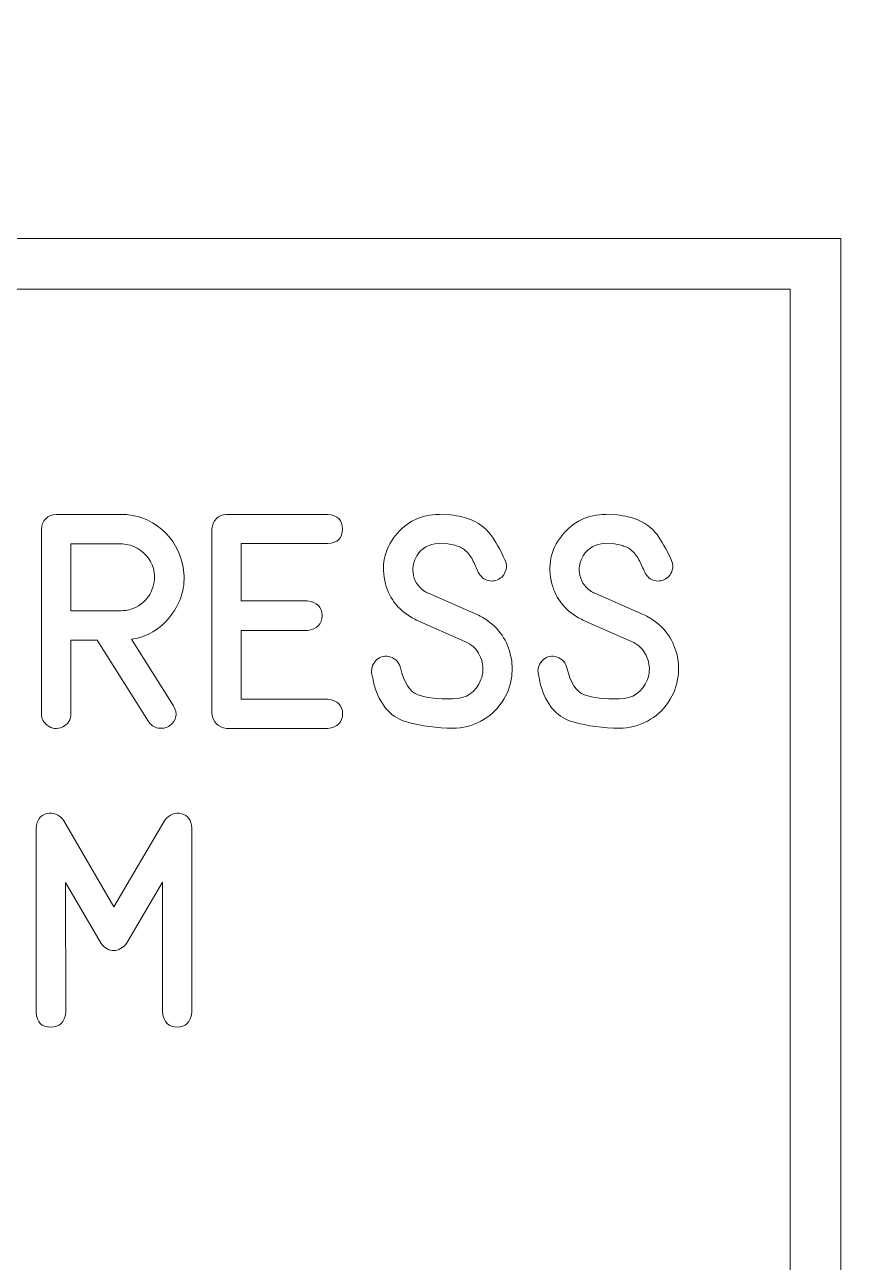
# Model space of a CAD drawing. Header units: millimetres. Extents: x -288 to 359, y -150 to 98.
# Drawn here: x -96.28 to -83.96, y -69.56 to -51.21 of the extents above; entities that cross this region are included whole.
import ezdxf

# ---------------------------------------------------------------- set-up
doc = ezdxf.new("R2010")
doc.units = ezdxf.units.MM
doc.header["$MEASUREMENT"] = 0
doc.layers.add('Cut', color=7, linetype='Continuous', plot=False)
doc.layers.add('Engrave', color=7, linetype='Continuous')

msp = doc.modelspace()

# ---------------------------------------------------------------- linework, layer by layer
at = {"layer": 'Cut', "color": 250, "lineweight": 9}
msp.add_open_spline([(-125.3294, 95.8698), (-125.5948, 95.8696), (-125.8492, 95.764), (-126.0368, 95.5762), (-126.0368, 95.5762), (-126.2243, 95.3885), (-126.3296, 95.1352), (-126.3294, 94.8698), (-126.3294, 94.8698), (-126.3294, 94.8698), (-126.3294, 90.3823), (-126.3294, 90.3823), (-126.3294, 90.3823), (-126.3292, 90.1169), (-126.2236, 89.8624), (-126.0359, 89.6749), (-126.0359, 89.6749), (-125.8481, 89.4874), (-125.5948, 89.3821), (-125.3294, 89.3823), (-125.3294, 89.3823), (-125.3294, 89.3823), (-122.8669, 89.3823), (-122.8669, 89.3823), (-122.8669, 89.3823), (-120.5447, 89.3823), (-118.3988, 88.1434), (-117.2377, 86.1323), (-117.2377, 86.1323), (-116.0766, 84.1212), (-116.0766, 81.6434), (-117.2377, 79.6323), (-117.2377, 79.6323), (-118.3988, 77.6212), (-120.5447, 76.3823), (-122.8669, 76.3823), (-122.8669, 76.3823), (-122.8669, 76.3823), (-125.3294, 76.3823), (-125.3294, 76.3823), (-125.3294, 76.3823), (-125.5948, 76.3821), (-125.8492, 76.2765), (-126.0368, 76.0887), (-126.0368, 76.0887), (-126.2243, 75.901), (-126.3296, 75.6477), (-126.3294, 75.3823), (-126.3294, 75.3823), (-126.3294, 75.3823), (-126.3294, 23.7073), (-126.3294, 23.7073), (-126.3294, 23.7073), (-126.3292, 23.4419), (-126.2236, 23.1874), (-126.0359, 22.9999), (-126.0359, 22.9999), (-125.8481, 22.8124), (-125.5948, 22.7071), (-125.3294, 22.7073), (-125.3294, 22.7073), (-125.3294, 22.7073), (-122.8669, 22.7073), (-122.8669, 22.7073), (-122.8669, 22.7073), (-120.5447, 22.7073), (-118.3988, 21.4684), (-117.2377, 19.4573), (-117.2377, 19.4573), (-116.0766, 17.4462), (-116.0766, 14.9684), (-117.2377, 12.9573), (-117.2377, 12.9573), (-118.3988, 10.9462), (-120.5447, 9.7073), (-122.8669, 9.7073), (-122.8669, 9.7073), (-122.8669, 9.7073), (-125.3294, 9.7073), (-125.3294, 9.7073), (-125.3294, 9.7073), (-125.5948, 9.7071), (-125.8492, 9.6015), (-126.0368, 9.4137), (-126.0368, 9.4137), (-126.2243, 9.226), (-126.3296, 8.9727), (-126.3294, 8.7073), (-126.3294, 8.7073), (-126.3294, 8.7073), (-126.3294, -62.0177), (-126.3294, -62.0177), (-126.3294, -62.0177), (-126.3292, -62.2831), (-126.2236, -62.5376), (-126.0359, -62.7251), (-126.0359, -62.7251), (-125.8481, -62.9126), (-125.5948, -63.0179), (-125.3294, -63.0177), (-125.3294, -63.0177), (-125.3294, -63.0177), (-122.8669, -63.0177), (-122.8669, -63.0177), (-122.8669, -63.0177), (-120.5447, -63.0177), (-118.3988, -64.2566), (-117.2377, -66.2677), (-117.2377, -66.2677), (-116.0766, -68.2788), (-116.0766, -70.7566), (-117.2377, -72.7677), (-117.2377, -72.7677), (-118.3988, -74.7788), (-120.5447, -76.0177), (-122.8669, -76.0177), (-122.8669, -76.0177), (-122.8669, -76.0177), (-125.3294, -76.0177), (-125.3294, -76.0177), (-125.3294, -76.0177), (-125.5948, -76.0179), (-125.8492, -76.1235), (-126.0368, -76.3113), (-126.0368, -76.3113), (-126.2243, -76.499), (-126.3296, -76.7523), (-126.3294, -77.0177), (-126.3294, -77.0177), (-126.3294, -77.0177), (-126.3294, -128.6927), (-126.3294, -128.6927), (-126.3294, -128.6927), (-126.3292, -128.9581), (-126.2236, -129.2126), (-126.0359, -129.4001), (-126.0359, -129.4001), (-125.8481, -129.5876), (-125.5948, -129.6929), (-125.3294, -129.6927), (-125.3294, -129.6927), (-125.3294, -129.6927), (-122.8669, -129.6927), (-122.8669, -129.6927), (-122.8669, -129.6927), (-120.5447, -129.6927), (-118.3988, -130.9316), (-117.2377, -132.9427), (-117.2377, -132.9427), (-116.0766, -134.9538), (-116.0766, -137.4316), (-117.2377, -139.4427), (-117.2377, -139.4427), (-118.3988, -141.4538), (-120.5447, -142.6927), (-122.8669, -142.6927), (-122.8669, -142.6927), (-122.8669, -142.6927), (-125.3294, -142.6927), (-125.3294, -142.6927), (-125.3294, -142.6927), (-125.5948, -142.6929), (-125.8492, -142.7985), (-126.0368, -142.9863), (-126.0368, -142.9863), (-126.2243, -143.174), (-126.3296, -143.4273), (-126.3294, -143.6927), (-126.3294, -143.6927), (-126.3294, -143.6927), (-126.3294, -148.1802), (-126.3294, -148.1802), (-126.3294, -148.1802), (-126.3292, -148.4456), (-126.2236, -148.7001), (-126.0359, -148.8876), (-126.0359, -148.8876), (-125.8481, -149.0751), (-125.5948, -149.1804), (-125.3294, -149.1802), (-125.3294, -149.1802), (-125.3294, -149.1802), (16.1206, -149.1802), (16.1206, -149.1802), (16.1206, -149.1802), (16.386, -149.1801), (16.6404, -149.0745), (16.828, -148.8867), (16.828, -148.8867), (17.0155, -148.6989), (17.1208, -148.4456), (17.1206, -148.1802), (17.1206, -148.1802), (17.1206, -148.1802), (17.1206, -143.6927), (17.1206, -143.6927), (17.1206, -143.6927), (17.1204, -143.4273), (17.0149, -143.1729), (16.8271, -142.9854), (16.8271, -142.9854), (16.6393, -142.7978), (16.386, -142.6926), (16.1206, -142.6927), (16.1206, -142.6927), (16.1206, -142.6927), (13.6581, -142.6927), (13.6581, -142.6927), (13.6581, -142.6927), (11.3359, -142.6927), (9.1901, -141.4538), (8.029, -139.4427), (8.029, -139.4427), (6.8678, -137.4316), (6.8678, -134.9538), (8.029, -132.9427), (8.029, -132.9427), (9.1901, -130.9316), (11.3359, -129.6927), (13.6581, -129.6927), (13.6581, -129.6927), (13.6581, -129.6927), (16.1206, -129.6927), (16.1206, -129.6927), (16.1206, -129.6927), (16.386, -129.6926), (16.6404, -129.587), (16.828, -129.3992), (16.828, -129.3992), (17.0155, -129.2114), (17.1208, -128.9581), (17.1206, -128.6927), (17.1206, -128.6927), (17.1206, -128.6927), (17.1206, -77.0177), (17.1206, -77.0177), (17.1206, -77.0177), (17.1204, -76.7523), (17.0149, -76.4979), (16.8271, -76.3104), (16.8271, -76.3104), (16.6393, -76.1228), (16.386, -76.0176), (16.1206, -76.0177), (16.1206, -76.0177), (16.1206, -76.0177), (13.6581, -76.0177), (13.6581, -76.0177), (13.6581, -76.0177), (11.3359, -76.0177), (9.1901, -74.7788), (8.029, -72.7677), (8.029, -72.7677), (6.8678, -70.7566), (6.8678, -68.2788), (8.029, -66.2677), (8.029, -66.2677), (9.1901, -64.2566), (11.3359, -63.0177), (13.6581, -63.0177), (13.6581, -63.0177), (13.6581, -63.0177), (16.1206, -63.0177), (16.1206, -63.0177), (16.1206, -63.0177), (16.386, -63.0176), (16.6404, -62.912), (16.828, -62.7242), (16.828, -62.7242), (17.0155, -62.5364), (17.1208, -62.2831), (17.1206, -62.0177), (17.1206, -62.0177), (17.1206, -62.0177), (17.1206, 8.7073), (17.1206, 8.7073), (17.1206, 8.7073), (17.1204, 8.9727), (17.0149, 9.2271), (16.8271, 9.4146), (16.8271, 9.4146), (16.6393, 9.6022), (16.386, 9.7074), (16.1206, 9.7073), (16.1206, 9.7073), (16.1206, 9.7073), (13.6581, 9.7073), (13.6581, 9.7073), (13.6581, 9.7073), (11.3359, 9.7073), (9.1901, 10.9462), (8.029, 12.9573), (8.029, 12.9573), (6.8678, 14.9684), (6.8678, 17.4462), (8.029, 19.4573), (8.029, 19.4573), (9.1901, 21.4684), (11.3359, 22.7073), (13.6581, 22.7073), (13.6581, 22.7073), (13.6581, 22.7073), (16.1206, 22.7073), (16.1206, 22.7073), (16.1206, 22.7073), (16.386, 22.7074), (16.6404, 22.813), (16.828, 23.0008), (16.828, 23.0008), (17.0155, 23.1886), (17.1208, 23.4419), (17.1206, 23.7073), (17.1206, 23.7073), (17.1206, 23.7073), (17.1206, 75.3823), (17.1206, 75.3823), (17.1206, 75.3823), (17.1204, 75.6477), (17.0149, 75.9021), (16.8271, 76.0896), (16.8271, 76.0896), (16.6393, 76.2772), (16.386, 76.3824), (16.1206, 76.3823), (16.1206, 76.3823), (16.1206, 76.3823), (13.6581, 76.3823), (13.6581, 76.3823), (13.6581, 76.3823), (11.3359, 76.3823), (9.1901, 77.6212), (8.029, 79.6323), (8.029, 79.6323), (6.8678, 81.6434), (6.8678, 84.1212), (8.029, 86.1323), (8.029, 86.1323), (9.1901, 88.1434), (11.3359, 89.3823), (13.6581, 89.3823), (13.6581, 89.3823), (13.6581, 89.3823), (16.1206, 89.3823), (16.1206, 89.3823), (16.1206, 89.3823), (16.386, 89.3824), (16.6404, 89.488), (16.828, 89.6758), (16.828, 89.6758), (17.0155, 89.8636), (17.1208, 90.1169), (17.1206, 90.3823), (17.1206, 90.3823), (17.1206, 90.3823), (17.1206, 94.8698), (17.1206, 94.8698), (17.1206, 94.8698), (17.1204, 95.1352), (17.0149, 95.3896), (16.8271, 95.5771), (16.8271, 95.5771), (16.6393, 95.7647), (16.386, 95.8699), (16.1206, 95.8698), (16.1206, 95.8698), (16.1206, 95.8698), (-125.3294, 95.8698), (-125.3294, 95.8698)], degree=3, knots=[0, 0, 0, 0, 0.0107527, 0.0107527, 0.0107527, 0.0107527, 0.0215054, 0.0215054, 0.0215054, 0.0215054, 0.0322581, 0.0322581, 0.0322581, 0.0322581, 0.0430108, 0.0430108, 0.0430108, 0.0430108, 0.0537634, 0.0537634, 0.0537634, 0.0537634, 0.0645161, 0.0645161, 0.0645161, 0.0645161, 0.0752688, 0.0752688, 0.0752688, 0.0752688, 0.0860215, 0.0860215, 0.0860215, 0.0860215, 0.0967742, 0.0967742, 0.0967742, 0.0967742, 0.1075269, 0.1075269, 0.1075269, 0.1075269, 0.1182796, 0.1182796, 0.1182796, 0.1182796, 0.1290323, 0.1290323, 0.1290323, 0.1290323, 0.1397849, 0.1397849, 0.1397849, 0.1397849, 0.1505376, 0.1505376, 0.1505376, 0.1505376, 0.1612903, 0.1612903, 0.1612903, 0.1612903, 0.172043, 0.172043, 0.172043, 0.172043, 0.1827957, 0.1827957, 0.1827957, 0.1827957, 0.1935484, 0.1935484, 0.1935484, 0.1935484, 0.2043011, 0.2043011, 0.2043011, 0.2043011, 0.2150538, 0.2150538, 0.2150538, 0.2150538, 0.2258065, 0.2258065, 0.2258065, 0.2258065, 0.2365591, 0.2365591, 0.2365591, 0.2365591, 0.2473118, 0.2473118, 0.2473118, 0.2473118, 0.2580645, 0.2580645, 0.2580645, 0.2580645, 0.2688172, 0.2688172, 0.2688172, 0.2688172, 0.2795699, 0.2795699, 0.2795699, 0.2795699, 0.2903226, 0.2903226, 0.2903226, 0.2903226, 0.3010753, 0.3010753, 0.3010753, 0.3010753, 0.311828, 0.311828, 0.311828, 0.311828, 0.3225806, 0.3225806, 0.3225806, 0.3225806, 0.3333333, 0.3333333, 0.3333333, 0.3333333, 0.344086, 0.344086, 0.344086, 0.344086, 0.3548387, 0.3548387, 0.3548387, 0.3548387, 0.3655914, 0.3655914, 0.3655914, 0.3655914, 0.3763441, 0.3763441, 0.3763441, 0.3763441, 0.3870968, 0.3870968, 0.3870968, 0.3870968, 0.3978495, 0.3978495, 0.3978495, 0.3978495, 0.4086022, 0.4086022, 0.4086022, 0.4086022, 0.4193548, 0.4193548, 0.4193548, 0.4193548, 0.4301075, 0.4301075, 0.4301075, 0.4301075, 0.4408602, 0.4408602, 0.4408602, 0.4408602, 0.4516129, 0.4516129, 0.4516129, 0.4516129, 0.4623656, 0.4623656, 0.4623656, 0.4623656, 0.4731183, 0.4731183, 0.4731183, 0.4731183, 0.483871, 0.483871, 0.483871, 0.483871, 0.4946237, 0.4946237, 0.4946237, 0.4946237, 0.5053763, 0.5053763, 0.5053763, 0.5053763, 0.516129, 0.516129, 0.516129, 0.516129, 0.5268817, 0.5268817, 0.5268817, 0.5268817, 0.5376344, 0.5376344, 0.5376344, 0.5376344, 0.5483871, 0.5483871, 0.5483871, 0.5483871, 0.5591398, 0.5591398, 0.5591398, 0.5591398, 0.5698925, 0.5698925, 0.5698925, 0.5698925, 0.5806452, 0.5806452, 0.5806452, 0.5806452, 0.5913978, 0.5913978, 0.5913978, 0.5913978, 0.6021505, 0.6021505, 0.6021505, 0.6021505, 0.6129032, 0.6129032, 0.6129032, 0.6129032, 0.6236559, 0.6236559, 0.6236559, 0.6236559, 0.6344086, 0.6344086, 0.6344086, 0.6344086, 0.6451613, 0.6451613, 0.6451613, 0.6451613, 0.655914, 0.655914, 0.655914, 0.655914, 0.6666667, 0.6666667, 0.6666667, 0.6666667, 0.6774194, 0.6774194, 0.6774194, 0.6774194, 0.688172, 0.688172, 0.688172, 0.688172, 0.6989247, 0.6989247, 0.6989247, 0.6989247, 0.7096774, 0.7096774, 0.7096774, 0.7096774, 0.7204301, 0.7204301, 0.7204301, 0.7204301, 0.7311828, 0.7311828, 0.7311828, 0.7311828, 0.7419355, 0.7419355, 0.7419355, 0.7419355, 0.7526882, 0.7526882, 0.7526882, 0.7526882, 0.7634409, 0.7634409, 0.7634409, 0.7634409, 0.7741935, 0.7741935, 0.7741935, 0.7741935, 0.7849462, 0.7849462, 0.7849462, 0.7849462, 0.7956989, 0.7956989, 0.7956989, 0.7956989, 0.8064516, 0.8064516, 0.8064516, 0.8064516, 0.8172043, 0.8172043, 0.8172043, 0.8172043, 0.827957, 0.827957, 0.827957, 0.827957, 0.8387097, 0.8387097, 0.8387097, 0.8387097, 0.8494624, 0.8494624, 0.8494624, 0.8494624, 0.8602151, 0.8602151, 0.8602151, 0.8602151, 0.8709677, 0.8709677, 0.8709677, 0.8709677, 0.8817204, 0.8817204, 0.8817204, 0.8817204, 0.8924731, 0.8924731, 0.8924731, 0.8924731, 0.9032258, 0.9032258, 0.9032258, 0.9032258, 0.9139785, 0.9139785, 0.9139785, 0.9139785, 0.9247312, 0.9247312, 0.9247312, 0.9247312, 0.9354839, 0.9354839, 0.9354839, 0.9354839, 0.9462366, 0.9462366, 0.9462366, 0.9462366, 0.9569892, 0.9569892, 0.9569892, 0.9569892, 0.9677419, 0.9677419, 0.9677419, 0.9677419, 0.9784946, 0.9784946, 0.9784946, 0.9784946, 1, 1, 1, 1], dxfattribs=at)
at = {"layer": 'Engrave', "color": 240, "lineweight": 9}
for points, knots in [([(-114.9258, -54.3759), (-114.9258, -54.3759), (-84.1751, -54.3759), (-84.1751, -54.3759), (-84.1751, -54.3759), (-84.1751, -54.3759), (-84.1751, -89.4095), (-84.1751, -89.4095), (-84.1751, -89.4095), (-84.1751, -89.4095), (-80.5846, -93), (-80.5846, -93), (-80.5846, -93), (-80.5846, -93), (-71.1944, -93), (-71.1944, -93), (-71.1944, -93), (-71.1944, -93), (-71.1944, -93.75), (-71.1944, -93.75), (-71.1944, -93.75), (-71.1944, -93.75), (-80.8953, -93.75), (-80.8953, -93.75), (-80.8953, -93.75), (-80.8953, -93.75), (-84.9251, -89.7202), (-84.9251, -89.7202), (-84.9251, -89.7202), (-84.9251, -89.7202), (-84.9251, -55.1259), (-84.9251, -55.1259), (-84.9251, -55.1259), (-84.9251, -55.1259), (-114.1758, -55.1259), (-114.1758, -55.1259), (-114.1758, -55.1259), (-114.1758, -55.1259), (-114.1758, -69.7473), (-114.1758, -69.7473), (-114.1758, -69.7473), (-114.1758, -69.7473), (-114.1758, -138.6677), (-114.1758, -138.6677), (-114.1758, -138.6677), (-114.1758, -138.6677), (-103.8034, -138.6677), (-103.8034, -138.6677), (-103.8034, -138.6677), (-103.8034, -138.6677), (-103.8034, -139.4177), (-103.8034, -139.4177), (-103.8034, -139.4177), (-103.8034, -139.4177), (-114.9258, -139.4177), (-114.9258, -139.4177), (-114.9258, -139.4177), (-114.9258, -139.4177), (-114.9258, -69.7473), (-114.9258, -69.7473), (-114.9258, -69.7473), (-114.9258, -69.7473), (-114.9258, -54.3759), (-114.9258, -54.3759)], [0, 0, 0, 0, 0.0588235, 0.0588235, 0.0588235, 0.0588235, 0.1176471, 0.1176471, 0.1176471, 0.1176471, 0.1764706, 0.1764706, 0.1764706, 0.1764706, 0.2352941, 0.2352941, 0.2352941, 0.2352941, 0.2941176, 0.2941176, 0.2941176, 0.2941176, 0.3529412, 0.3529412, 0.3529412, 0.3529412, 0.4117647, 0.4117647, 0.4117647, 0.4117647, 0.4705882, 0.4705882, 0.4705882, 0.4705882, 0.5294118, 0.5294118, 0.5294118, 0.5294118, 0.5882353, 0.5882353, 0.5882353, 0.5882353, 0.6470588, 0.6470588, 0.6470588, 0.6470588, 0.7058824, 0.7058824, 0.7058824, 0.7058824, 0.7647059, 0.7647059, 0.7647059, 0.7647059, 0.8235294, 0.8235294, 0.8235294, 0.8235294, 0.8823529, 0.8823529, 0.8823529, 0.8823529, 1, 1, 1, 1]), ([(-94.0723, -61.3072), (-94.0062, -61.4241), (-94.0247, -61.522), (-94.1279, -61.6019), (-94.1279, -61.6019), (-94.1776, -61.6368), (-94.2348, -61.649), (-94.2994, -61.6374), (-94.2994, -61.6374), (-94.3639, -61.6262), (-94.411, -61.594), (-94.4412, -61.5416), (-94.4412, -61.5416), (-94.4412, -61.5416), (-95.2053, -60.3335), (-95.2053, -60.3335), (-95.2053, -60.3335), (-95.2053, -60.3335), (-95.5931, -60.3335), (-95.5931, -60.3335), (-95.5931, -60.3335), (-95.5931, -60.3335), (-95.5931, -61.4252), (-95.5931, -61.4252), (-95.5931, -61.4252), (-95.5931, -61.5151), (-95.6339, -61.5797), (-95.7154, -61.6199), (-95.7154, -61.6199), (-95.7974, -61.6596), (-95.8736, -61.6522), (-95.945, -61.5971), (-95.945, -61.5971), (-96.0016, -61.5548), (-96.0302, -61.4977), (-96.0302, -61.4252), (-96.0302, -61.4252), (-96.0302, -61.4252), (-96.0302, -58.6858), (-96.0302, -58.6858), (-96.0302, -58.6858), (-96.0302, -58.626), (-96.009, -58.5746), (-95.9672, -58.5323), (-95.9672, -58.5323), (-95.9254, -58.49), (-95.8741, -58.4688), (-95.8132, -58.4688), (-95.8132, -58.4688), (-95.8132, -58.4688), (-94.8507, -58.4688), (-94.8507, -58.4688), (-94.8507, -58.4688), (-94.619, -58.4688), (-94.4179, -58.5424), (-94.2475, -58.6895), (-94.2475, -58.6895), (-94.0771, -58.8371), (-93.9707, -59.0239), (-93.9295, -59.2504), (-93.9295, -59.2504), (-93.8861, -59.4932), (-93.9374, -59.7202), (-94.084, -59.9314), (-94.084, -59.9314), (-94.23, -60.143), (-94.4242, -60.2711), (-94.6661, -60.3166), (-94.6661, -60.3166), (-94.6661, -60.3166), (-94.6957, -60.3214), (-94.6957, -60.3214), (-94.6957, -60.3214), (-94.6957, -60.3214), (-94.0723, -61.3072), (-94.0723, -61.3072)], [0, 0, 0, 0, 0.05, 0.05, 0.05, 0.05, 0.1, 0.1, 0.1, 0.1, 0.15, 0.15, 0.15, 0.15, 0.2, 0.2, 0.2, 0.2, 0.25, 0.25, 0.25, 0.25, 0.3, 0.3, 0.3, 0.3, 0.35, 0.35, 0.35, 0.35, 0.4, 0.4, 0.4, 0.4, 0.45, 0.45, 0.45, 0.45, 0.5, 0.5, 0.5, 0.5, 0.55, 0.55, 0.55, 0.55, 0.6, 0.6, 0.6, 0.6, 0.65, 0.65, 0.65, 0.65, 0.7, 0.7, 0.7, 0.7, 0.75, 0.75, 0.75, 0.75, 0.8, 0.8, 0.8, 0.8, 0.85, 0.85, 0.85, 0.85, 0.9, 0.9, 0.9, 0.9, 1, 1, 1, 1]), ([(-91.7827, -58.9011), (-91.7827, -58.9011), (-93.068, -58.9011), (-93.068, -58.9011), (-93.068, -58.9011), (-93.068, -58.9011), (-93.068, -59.7493), (-93.068, -59.7493), (-93.068, -59.7493), (-93.068, -59.7493), (-92.088, -59.7493), (-92.088, -59.7493), (-92.088, -59.7493), (-91.9414, -59.771), (-91.8684, -59.8446), (-91.869, -59.97), (-91.869, -59.97), (-91.8695, -60.0959), (-91.9425, -60.169), (-92.088, -60.1896), (-92.088, -60.1896), (-92.088, -60.1896), (-93.068, -60.1896), (-93.068, -60.1896), (-93.068, -60.1896), (-93.068, -60.1896), (-93.068, -61.2082), (-93.068, -61.2082), (-93.068, -61.2082), (-93.068, -61.2082), (-91.7827, -61.2082), (-91.7827, -61.2082), (-91.7827, -61.2082), (-91.6372, -61.2299), (-91.5642, -61.3024), (-91.5642, -61.4267), (-91.5642, -61.4267), (-91.5642, -61.5506), (-91.6372, -61.6231), (-91.7827, -61.6437), (-91.7827, -61.6437), (-91.7827, -61.6437), (-93.2834, -61.6437), (-93.2834, -61.6437), (-93.2834, -61.6437), (-93.4125, -61.6273), (-93.486, -61.5537), (-93.5035, -61.4236), (-93.5035, -61.4236), (-93.5035, -61.4236), (-93.5035, -58.6858), (-93.5035, -58.6858), (-93.5035, -58.6858), (-93.4839, -58.5492), (-93.4104, -58.4773), (-93.2834, -58.4688), (-93.2834, -58.4688), (-93.2834, -58.4688), (-91.7827, -58.4688), (-91.7827, -58.4688), (-91.7827, -58.4688), (-91.6372, -58.4799), (-91.5642, -58.5529), (-91.5647, -58.6868), (-91.5647, -58.6868), (-91.5652, -58.8207), (-91.6382, -58.8921), (-91.7827, -58.9011)], [0, 0, 0, 0, 0.0555556, 0.0555556, 0.0555556, 0.0555556, 0.1111111, 0.1111111, 0.1111111, 0.1111111, 0.1666667, 0.1666667, 0.1666667, 0.1666667, 0.2222222, 0.2222222, 0.2222222, 0.2222222, 0.2777778, 0.2777778, 0.2777778, 0.2777778, 0.3333333, 0.3333333, 0.3333333, 0.3333333, 0.3888889, 0.3888889, 0.3888889, 0.3888889, 0.4444444, 0.4444444, 0.4444444, 0.4444444, 0.5, 0.5, 0.5, 0.5, 0.5555556, 0.5555556, 0.5555556, 0.5555556, 0.6111111, 0.6111111, 0.6111111, 0.6111111, 0.6666667, 0.6666667, 0.6666667, 0.6666667, 0.7222222, 0.7222222, 0.7222222, 0.7222222, 0.7777778, 0.7777778, 0.7777778, 0.7777778, 0.8333333, 0.8333333, 0.8333333, 0.8333333, 0.8888889, 0.8888889, 0.8888889, 0.8888889, 1, 1, 1, 1]), ([(-89.574, -59.9541), (-89.574, -59.9541), (-89.5491, -59.9647), (-89.5491, -59.9647), (-89.5491, -59.9647), (-89.5491, -59.9647), (-89.5211, -59.9785), (-89.5211, -59.9785), (-89.5211, -59.9785), (-89.5211, -59.9785), (-89.4962, -59.9928), (-89.4962, -59.9928), (-89.4962, -59.9928), (-89.4893, -59.998), (-89.4809, -60.0028), (-89.4724, -60.0076), (-89.4724, -60.0076), (-89.4634, -60.0118), (-89.4549, -60.0171), (-89.4465, -60.0219), (-89.4465, -60.0219), (-89.2422, -60.1563), (-89.1152, -60.3425), (-89.0671, -60.5801), (-89.0671, -60.5801), (-89.0485, -60.6732), (-89.0443, -60.769), (-89.0544, -60.8669), (-89.0544, -60.8669), (-89.0713, -61.0077), (-89.1205, -61.1373), (-89.2025, -61.2569), (-89.2025, -61.2569), (-89.2845, -61.3765), (-89.3877, -61.4686), (-89.5116, -61.5336), (-89.5116, -61.5336), (-89.6449, -61.604), (-89.783, -61.6389), (-89.9259, -61.6389), (-89.9259, -61.6389), (-90.1656, -61.6389), (-90.3942, -61.6082), (-90.6127, -61.5469), (-90.6127, -61.5469), (-90.8307, -61.4855), (-90.9863, -61.3209), (-91.0789, -61.0532), (-91.0789, -61.0532), (-91.0916, -61.0188), (-91.1006, -60.9838), (-91.1069, -60.9479), (-91.1069, -60.9479), (-91.1133, -60.9114), (-91.1207, -60.8754), (-91.1286, -60.8389), (-91.1286, -60.8389), (-91.144, -60.7648), (-91.126, -60.6992), (-91.0736, -60.642), (-91.0736, -60.642), (-91.0217, -60.5854), (-90.9567, -60.5637), (-90.8794, -60.5769), (-90.8794, -60.5769), (-90.7974, -60.5939), (-90.7408, -60.6441), (-90.7085, -60.7288), (-90.7085, -60.7288), (-90.7085, -60.7288), (-90.7037, -60.7431), (-90.7037, -60.7431), (-90.7037, -60.7431), (-90.6545, -60.9674), (-90.5677, -61.1013), (-90.4444, -61.1447), (-90.4444, -61.1447), (-90.3206, -61.1881), (-90.1492, -61.2077), (-89.9291, -61.2034), (-89.9291, -61.2034), (-89.7264, -61.2034), (-89.5872, -61.1082), (-89.5116, -60.9182), (-89.5116, -60.9182), (-89.4787, -60.8336), (-89.4735, -60.7452), (-89.4962, -60.6537), (-89.4962, -60.6537), (-89.519, -60.5626), (-89.5639, -60.4859), (-89.6311, -60.4251), (-89.6311, -60.4251), (-89.6613, -60.3991), (-89.7005, -60.3753), (-89.7491, -60.3526), (-89.7491, -60.3526), (-89.7491, -60.3526), (-90.4667, -60.0377), (-90.4667, -60.0377), (-90.4667, -60.0377), (-90.4667, -60.0377), (-90.49, -60.025), (-90.49, -60.025), (-90.49, -60.025), (-90.7249, -59.9012), (-90.8704, -59.725), (-90.927, -59.4964), (-90.927, -59.4964), (-90.9964, -59.2318), (-90.9482, -58.9948), (-90.782, -58.7842), (-90.782, -58.7842), (-90.6164, -58.5741), (-90.3984, -58.4688), (-90.1291, -58.4688), (-90.1291, -58.4688), (-90.1291, -58.4688), (-89.9582, -58.4736), (-89.9582, -58.4736), (-89.9582, -58.4736), (-89.9026, -58.4836), (-89.8486, -58.4937), (-89.7973, -58.5037), (-89.7973, -58.5037), (-89.7454, -58.5132), (-89.6931, -58.5302), (-89.6407, -58.554), (-89.6407, -58.554), (-89.5105, -58.6148), (-89.4105, -58.699), (-89.3412, -58.8053), (-89.3412, -58.8053), (-89.2719, -58.9117), (-89.2094, -59.0271), (-89.1538, -59.1509), (-89.1538, -59.1509), (-89.1486, -59.1625), (-89.1438, -59.1757), (-89.1396, -59.1911), (-89.1396, -59.1911), (-89.1285, -59.2419), (-89.1337, -59.2879), (-89.1554, -59.3292), (-89.1554, -59.3292), (-89.1676, -59.3551), (-89.1808, -59.3747), (-89.1941, -59.3879), (-89.1941, -59.3879), (-89.2073, -59.4017), (-89.2184, -59.4107), (-89.2263, -59.416), (-89.2263, -59.416), (-89.2803, -59.4541), (-89.3391, -59.4657), (-89.4031, -59.4498), (-89.4031, -59.4498), (-89.4676, -59.4356), (-89.5163, -59.3943), (-89.5507, -59.326), (-89.5507, -59.326), (-89.5777, -59.2662), (-89.6063, -59.2048), (-89.6364, -59.1424), (-89.6364, -59.1424), (-89.6671, -59.08), (-89.71, -59.0281), (-89.7645, -58.9863), (-89.7645, -58.9863), (-89.7872, -58.9699), (-89.8095, -58.9577), (-89.8306, -58.9503), (-89.8306, -58.9503), (-89.8518, -58.9424), (-89.8751, -58.9339), (-89.901, -58.9244), (-89.901, -58.9244), (-89.901, -58.9244), (-90.0015, -58.9075), (-90.0015, -58.9075), (-90.0015, -58.9075), (-90.0015, -58.9075), (-90.1444, -58.9027), (-90.1444, -58.9027), (-90.1444, -58.9027), (-90.2831, -58.9048), (-90.3889, -58.9646), (-90.4619, -59.0826), (-90.4619, -59.0826), (-90.5116, -59.1583), (-90.5302, -59.2424), (-90.518, -59.3355), (-90.518, -59.3355), (-90.5037, -59.4498), (-90.4497, -59.5387), (-90.3566, -59.6022), (-90.3566, -59.6022), (-90.3524, -59.6049), (-90.3481, -59.6086), (-90.3428, -59.6123), (-90.3428, -59.6123), (-90.3376, -59.6155), (-90.3317, -59.6192), (-90.3259, -59.6223), (-90.3259, -59.6223), (-90.3259, -59.6223), (-90.3085, -59.6298), (-90.3085, -59.6298), (-90.3085, -59.6298), (-90.3085, -59.6298), (-90.2899, -59.6377), (-90.2899, -59.6377), (-90.2899, -59.6377), (-90.2899, -59.6377), (-89.574, -59.9541), (-89.574, -59.9541)], [0, 0, 0, 0, 0.0181818, 0.0181818, 0.0181818, 0.0181818, 0.0363636, 0.0363636, 0.0363636, 0.0363636, 0.0545455, 0.0545455, 0.0545455, 0.0545455, 0.0727273, 0.0727273, 0.0727273, 0.0727273, 0.0909091, 0.0909091, 0.0909091, 0.0909091, 0.1090909, 0.1090909, 0.1090909, 0.1090909, 0.1272727, 0.1272727, 0.1272727, 0.1272727, 0.1454545, 0.1454545, 0.1454545, 0.1454545, 0.1636364, 0.1636364, 0.1636364, 0.1636364, 0.1818182, 0.1818182, 0.1818182, 0.1818182, 0.2, 0.2, 0.2, 0.2, 0.2181818, 0.2181818, 0.2181818, 0.2181818, 0.2363636, 0.2363636, 0.2363636, 0.2363636, 0.2545455, 0.2545455, 0.2545455, 0.2545455, 0.2727273, 0.2727273, 0.2727273, 0.2727273, 0.2909091, 0.2909091, 0.2909091, 0.2909091, 0.3090909, 0.3090909, 0.3090909, 0.3090909, 0.3272727, 0.3272727, 0.3272727, 0.3272727, 0.3454545, 0.3454545, 0.3454545, 0.3454545, 0.3636364, 0.3636364, 0.3636364, 0.3636364, 0.3818182, 0.3818182, 0.3818182, 0.3818182, 0.4, 0.4, 0.4, 0.4, 0.4181818, 0.4181818, 0.4181818, 0.4181818, 0.4363636, 0.4363636, 0.4363636, 0.4363636, 0.4545455, 0.4545455, 0.4545455, 0.4545455, 0.4727273, 0.4727273, 0.4727273, 0.4727273, 0.4909091, 0.4909091, 0.4909091, 0.4909091, 0.5090909, 0.5090909, 0.5090909, 0.5090909, 0.5272727, 0.5272727, 0.5272727, 0.5272727, 0.5454545, 0.5454545, 0.5454545, 0.5454545, 0.5636364, 0.5636364, 0.5636364, 0.5636364, 0.5818182, 0.5818182, 0.5818182, 0.5818182, 0.6, 0.6, 0.6, 0.6, 0.6181818, 0.6181818, 0.6181818, 0.6181818, 0.6363636, 0.6363636, 0.6363636, 0.6363636, 0.6545455, 0.6545455, 0.6545455, 0.6545455, 0.6727273, 0.6727273, 0.6727273, 0.6727273, 0.6909091, 0.6909091, 0.6909091, 0.6909091, 0.7090909, 0.7090909, 0.7090909, 0.7090909, 0.7272727, 0.7272727, 0.7272727, 0.7272727, 0.7454545, 0.7454545, 0.7454545, 0.7454545, 0.7636364, 0.7636364, 0.7636364, 0.7636364, 0.7818182, 0.7818182, 0.7818182, 0.7818182, 0.8, 0.8, 0.8, 0.8, 0.8181818, 0.8181818, 0.8181818, 0.8181818, 0.8363636, 0.8363636, 0.8363636, 0.8363636, 0.8545455, 0.8545455, 0.8545455, 0.8545455, 0.8727273, 0.8727273, 0.8727273, 0.8727273, 0.8909091, 0.8909091, 0.8909091, 0.8909091, 0.9090909, 0.9090909, 0.9090909, 0.9090909, 0.9272727, 0.9272727, 0.9272727, 0.9272727, 0.9454545, 0.9454545, 0.9454545, 0.9454545, 0.9636364, 0.9636364, 0.9636364, 0.9636364, 1, 1, 1, 1]), ([(-87.106, -59.9541), (-87.106, -59.9541), (-87.0811, -59.9647), (-87.0811, -59.9647), (-87.0811, -59.9647), (-87.0811, -59.9647), (-87.0531, -59.9785), (-87.0531, -59.9785), (-87.0531, -59.9785), (-87.0531, -59.9785), (-87.0282, -59.9928), (-87.0282, -59.9928), (-87.0282, -59.9928), (-87.0213, -59.998), (-87.0129, -60.0028), (-87.0044, -60.0076), (-87.0044, -60.0076), (-86.9954, -60.0118), (-86.9869, -60.0171), (-86.9785, -60.0219), (-86.9785, -60.0219), (-86.7742, -60.1563), (-86.6472, -60.3425), (-86.5991, -60.5801), (-86.5991, -60.5801), (-86.5805, -60.6732), (-86.5763, -60.769), (-86.5864, -60.8669), (-86.5864, -60.8669), (-86.6033, -61.0077), (-86.6525, -61.1373), (-86.7345, -61.2569), (-86.7345, -61.2569), (-86.8165, -61.3765), (-86.9197, -61.4686), (-87.0436, -61.5336), (-87.0436, -61.5336), (-87.1769, -61.604), (-87.315, -61.6389), (-87.4579, -61.6389), (-87.4579, -61.6389), (-87.6976, -61.6389), (-87.9262, -61.6082), (-88.1447, -61.5469), (-88.1447, -61.5469), (-88.3627, -61.4855), (-88.5183, -61.3209), (-88.6109, -61.0532), (-88.6109, -61.0532), (-88.6236, -61.0188), (-88.6326, -60.9838), (-88.6389, -60.9479), (-88.6389, -60.9479), (-88.6453, -60.9114), (-88.6527, -60.8754), (-88.6606, -60.8389), (-88.6606, -60.8389), (-88.676, -60.7648), (-88.658, -60.6992), (-88.6056, -60.642), (-88.6056, -60.642), (-88.5537, -60.5854), (-88.4887, -60.5637), (-88.4114, -60.5769), (-88.4114, -60.5769), (-88.3294, -60.5939), (-88.2728, -60.6441), (-88.2405, -60.7288), (-88.2405, -60.7288), (-88.2405, -60.7288), (-88.2357, -60.7431), (-88.2357, -60.7431), (-88.2357, -60.7431), (-88.1865, -60.9674), (-88.0997, -61.1013), (-87.9764, -61.1447), (-87.9764, -61.1447), (-87.8526, -61.1881), (-87.6812, -61.2077), (-87.4611, -61.2034), (-87.4611, -61.2034), (-87.2584, -61.2034), (-87.1192, -61.1082), (-87.0436, -60.9182), (-87.0436, -60.9182), (-87.0107, -60.8336), (-87.0055, -60.7452), (-87.0282, -60.6537), (-87.0282, -60.6537), (-87.051, -60.5626), (-87.0959, -60.4859), (-87.1631, -60.4251), (-87.1631, -60.4251), (-87.1933, -60.3991), (-87.2325, -60.3753), (-87.2811, -60.3526), (-87.2811, -60.3526), (-87.2811, -60.3526), (-87.9987, -60.0377), (-87.9987, -60.0377), (-87.9987, -60.0377), (-87.9987, -60.0377), (-88.022, -60.025), (-88.022, -60.025), (-88.022, -60.025), (-88.2569, -59.9012), (-88.4024, -59.725), (-88.459, -59.4964), (-88.459, -59.4964), (-88.5284, -59.2318), (-88.4802, -58.9948), (-88.314, -58.7842), (-88.314, -58.7842), (-88.1484, -58.5741), (-87.9304, -58.4688), (-87.6611, -58.4688), (-87.6611, -58.4688), (-87.6611, -58.4688), (-87.4902, -58.4736), (-87.4902, -58.4736), (-87.4902, -58.4736), (-87.4346, -58.4836), (-87.3806, -58.4937), (-87.3293, -58.5037), (-87.3293, -58.5037), (-87.2774, -58.5132), (-87.2251, -58.5302), (-87.1727, -58.554), (-87.1727, -58.554), (-87.0425, -58.6148), (-86.9425, -58.699), (-86.8732, -58.8053), (-86.8732, -58.8053), (-86.8039, -58.9117), (-86.7414, -59.0271), (-86.6858, -59.1509), (-86.6858, -59.1509), (-86.6806, -59.1625), (-86.6758, -59.1757), (-86.6716, -59.1911), (-86.6716, -59.1911), (-86.6605, -59.2419), (-86.6657, -59.2879), (-86.6874, -59.3292), (-86.6874, -59.3292), (-86.6996, -59.3551), (-86.7128, -59.3747), (-86.7261, -59.3879), (-86.7261, -59.3879), (-86.7393, -59.4017), (-86.7504, -59.4107), (-86.7583, -59.416), (-86.7583, -59.416), (-86.8123, -59.4541), (-86.8711, -59.4657), (-86.9351, -59.4498), (-86.9351, -59.4498), (-86.9996, -59.4356), (-87.0483, -59.3943), (-87.0827, -59.326), (-87.0827, -59.326), (-87.1097, -59.2662), (-87.1383, -59.2048), (-87.1684, -59.1424), (-87.1684, -59.1424), (-87.1991, -59.08), (-87.242, -59.0281), (-87.2965, -58.9863), (-87.2965, -58.9863), (-87.3192, -58.9699), (-87.3415, -58.9577), (-87.3626, -58.9503), (-87.3626, -58.9503), (-87.3838, -58.9424), (-87.4071, -58.9339), (-87.433, -58.9244), (-87.433, -58.9244), (-87.433, -58.9244), (-87.5335, -58.9075), (-87.5335, -58.9075), (-87.5335, -58.9075), (-87.5335, -58.9075), (-87.6764, -58.9027), (-87.6764, -58.9027), (-87.6764, -58.9027), (-87.8151, -58.9048), (-87.9209, -58.9646), (-87.9939, -59.0826), (-87.9939, -59.0826), (-88.0436, -59.1583), (-88.0622, -59.2424), (-88.05, -59.3355), (-88.05, -59.3355), (-88.0357, -59.4498), (-87.9817, -59.5387), (-87.8886, -59.6022), (-87.8886, -59.6022), (-87.8844, -59.6049), (-87.8801, -59.6086), (-87.8748, -59.6123), (-87.8748, -59.6123), (-87.8696, -59.6155), (-87.8637, -59.6192), (-87.8579, -59.6223), (-87.8579, -59.6223), (-87.8579, -59.6223), (-87.8405, -59.6298), (-87.8405, -59.6298), (-87.8405, -59.6298), (-87.8405, -59.6298), (-87.8219, -59.6377), (-87.8219, -59.6377), (-87.8219, -59.6377), (-87.8219, -59.6377), (-87.106, -59.9541), (-87.106, -59.9541)], [0, 0, 0, 0, 0.0181818, 0.0181818, 0.0181818, 0.0181818, 0.0363636, 0.0363636, 0.0363636, 0.0363636, 0.0545455, 0.0545455, 0.0545455, 0.0545455, 0.0727273, 0.0727273, 0.0727273, 0.0727273, 0.0909091, 0.0909091, 0.0909091, 0.0909091, 0.1090909, 0.1090909, 0.1090909, 0.1090909, 0.1272727, 0.1272727, 0.1272727, 0.1272727, 0.1454545, 0.1454545, 0.1454545, 0.1454545, 0.1636364, 0.1636364, 0.1636364, 0.1636364, 0.1818182, 0.1818182, 0.1818182, 0.1818182, 0.2, 0.2, 0.2, 0.2, 0.2181818, 0.2181818, 0.2181818, 0.2181818, 0.2363636, 0.2363636, 0.2363636, 0.2363636, 0.2545455, 0.2545455, 0.2545455, 0.2545455, 0.2727273, 0.2727273, 0.2727273, 0.2727273, 0.2909091, 0.2909091, 0.2909091, 0.2909091, 0.3090909, 0.3090909, 0.3090909, 0.3090909, 0.3272727, 0.3272727, 0.3272727, 0.3272727, 0.3454545, 0.3454545, 0.3454545, 0.3454545, 0.3636364, 0.3636364, 0.3636364, 0.3636364, 0.3818182, 0.3818182, 0.3818182, 0.3818182, 0.4, 0.4, 0.4, 0.4, 0.4181818, 0.4181818, 0.4181818, 0.4181818, 0.4363636, 0.4363636, 0.4363636, 0.4363636, 0.4545455, 0.4545455, 0.4545455, 0.4545455, 0.4727273, 0.4727273, 0.4727273, 0.4727273, 0.4909091, 0.4909091, 0.4909091, 0.4909091, 0.5090909, 0.5090909, 0.5090909, 0.5090909, 0.5272727, 0.5272727, 0.5272727, 0.5272727, 0.5454545, 0.5454545, 0.5454545, 0.5454545, 0.5636364, 0.5636364, 0.5636364, 0.5636364, 0.5818182, 0.5818182, 0.5818182, 0.5818182, 0.6, 0.6, 0.6, 0.6, 0.6181818, 0.6181818, 0.6181818, 0.6181818, 0.6363636, 0.6363636, 0.6363636, 0.6363636, 0.6545455, 0.6545455, 0.6545455, 0.6545455, 0.6727273, 0.6727273, 0.6727273, 0.6727273, 0.6909091, 0.6909091, 0.6909091, 0.6909091, 0.7090909, 0.7090909, 0.7090909, 0.7090909, 0.7272727, 0.7272727, 0.7272727, 0.7272727, 0.7454545, 0.7454545, 0.7454545, 0.7454545, 0.7636364, 0.7636364, 0.7636364, 0.7636364, 0.7818182, 0.7818182, 0.7818182, 0.7818182, 0.8, 0.8, 0.8, 0.8, 0.8181818, 0.8181818, 0.8181818, 0.8181818, 0.8363636, 0.8363636, 0.8363636, 0.8363636, 0.8545455, 0.8545455, 0.8545455, 0.8545455, 0.8727273, 0.8727273, 0.8727273, 0.8727273, 0.8909091, 0.8909091, 0.8909091, 0.8909091, 0.9090909, 0.9090909, 0.9090909, 0.9090909, 0.9272727, 0.9272727, 0.9272727, 0.9272727, 0.9454545, 0.9454545, 0.9454545, 0.9454545, 0.9636364, 0.9636364, 0.9636364, 0.9636364, 1, 1, 1, 1]), ([(-94.8507, -59.898), (-94.7449, -59.898), (-94.6475, -59.8663), (-94.5581, -59.8017), (-94.5581, -59.8017), (-94.4687, -59.7377), (-94.4089, -59.6541), (-94.3777, -59.5509), (-94.3777, -59.5509), (-94.329, -59.3916), (-94.3512, -59.2477), (-94.4443, -59.1191), (-94.4443, -59.1191), (-94.5375, -58.9905), (-94.6655, -58.9196), (-94.8285, -58.9059), (-94.8285, -58.9059), (-94.8285, -58.9059), (-95.5931, -58.9059), (-95.5931, -58.9059), (-95.5931, -58.9059), (-95.5931, -58.9059), (-95.5931, -59.898), (-95.5931, -59.898), (-95.5931, -59.898), (-95.5931, -59.898), (-94.8507, -59.898), (-94.8507, -59.898)], [0, 0, 0, 0, 0.125, 0.125, 0.125, 0.125, 0.25, 0.25, 0.25, 0.25, 0.375, 0.375, 0.375, 0.375, 0.5, 0.5, 0.5, 0.5, 0.625, 0.625, 0.625, 0.625, 0.75, 0.75, 0.75, 0.75, 1, 1, 1, 1]), ([(-93.7976, -65.8582), (-93.8203, -66.0027), (-93.8933, -66.0752), (-94.0166, -66.0747), (-94.0166, -66.0747), (-94.1405, -66.0741), (-94.213, -66.0016), (-94.2347, -65.8582), (-94.2347, -65.8582), (-94.2347, -65.8582), (-94.2347, -63.9221), (-94.2347, -63.9221), (-94.2347, -63.9221), (-94.2347, -63.9221), (-94.7664, -64.8317), (-94.7664, -64.8317), (-94.7664, -64.8317), (-94.8231, -64.9), (-94.8866, -64.9359), (-94.9564, -64.9391), (-94.9564, -64.9391), (-95.0263, -64.9418), (-95.0882, -64.9063), (-95.1432, -64.8317), (-95.1432, -64.8317), (-95.1432, -64.8317), (-95.6718, -63.9263), (-95.6718, -63.9263), (-95.6718, -63.9263), (-95.6718, -63.9263), (-95.6702, -65.8582), (-95.6702, -65.8582), (-95.6702, -65.8582), (-95.6866, -66.0016), (-95.7612, -66.0736), (-95.8941, -66.0731), (-95.8941, -66.0731), (-96.0269, -66.0726), (-96.0983, -66.0006), (-96.1089, -65.8582), (-96.1089, -65.8582), (-96.1089, -65.8582), (-96.1089, -63.1204), (-96.1089, -63.1204), (-96.1089, -63.1204), (-96.1004, -63.0014), (-96.0486, -62.9305), (-95.9523, -62.9072), (-95.9523, -62.9072), (-95.856, -62.8839), (-95.7724, -62.9167), (-95.7009, -63.0056), (-95.7009, -63.0056), (-95.7009, -63.0056), (-94.9554, -64.2877), (-94.9554, -64.2877), (-94.9554, -64.2877), (-94.9554, -64.2877), (-94.2018, -63.0056), (-94.2018, -63.0056), (-94.2018, -63.0056), (-94.1309, -62.9167), (-94.0479, -62.8844), (-93.9531, -62.9082), (-93.9531, -62.9082), (-93.859, -62.932), (-93.8066, -63.0024), (-93.7976, -63.1204), (-93.7976, -63.1204), (-93.7976, -63.1204), (-93.7976, -65.8582), (-93.7976, -65.8582)], [0, 0, 0, 0, 0.0526316, 0.0526316, 0.0526316, 0.0526316, 0.1052632, 0.1052632, 0.1052632, 0.1052632, 0.1578947, 0.1578947, 0.1578947, 0.1578947, 0.2105263, 0.2105263, 0.2105263, 0.2105263, 0.2631579, 0.2631579, 0.2631579, 0.2631579, 0.3157895, 0.3157895, 0.3157895, 0.3157895, 0.3684211, 0.3684211, 0.3684211, 0.3684211, 0.4210526, 0.4210526, 0.4210526, 0.4210526, 0.4736842, 0.4736842, 0.4736842, 0.4736842, 0.5263158, 0.5263158, 0.5263158, 0.5263158, 0.5789474, 0.5789474, 0.5789474, 0.5789474, 0.6315789, 0.6315789, 0.6315789, 0.6315789, 0.6842105, 0.6842105, 0.6842105, 0.6842105, 0.7368421, 0.7368421, 0.7368421, 0.7368421, 0.7894737, 0.7894737, 0.7894737, 0.7894737, 0.8421053, 0.8421053, 0.8421053, 0.8421053, 0.8947368, 0.8947368, 0.8947368, 0.8947368, 1, 1, 1, 1])]:
    msp.add_open_spline(points, degree=3, knots=knots, dxfattribs=at)

doc.saveas('drawing.dxf')
